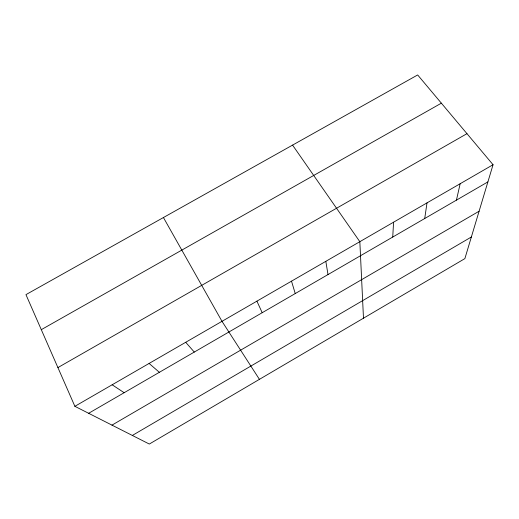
<?xml version="1.0" encoding="UTF-8"?>
<svg xmlns="http://www.w3.org/2000/svg" width="519" height="519" viewBox="0 0 519 519"><rect width="100%" height="100%" fill="white"/><g stroke="black" fill="none" stroke-linecap="round" stroke-linejoin="round"><path stroke-width="0.78" d="M392.74 237.053L393.564 222.203M424.717 218.518L427.007 202.884M456.435 200.139L460.165 183.726M493.05 164.724L464.875 258.611L149.316 444.05L74.879 406.319L25.95 294.636L417.665 74.95L493.05 164.724L74.879 406.319M132.351 435.447L471.362 237.001M111.981 425.126L479.095 211.22M88.645 413.293L487.892 181.903M57.914 367.588L466.97 133.668M41.299 329.662L441.371 103.177M112.162 384.78L124.158 392.708M149.102 363.436L159.372 372.305M185.711 342.287L194.281 352.07M292.567 145.112L359.836 241.692L363.482 318.199M259.422 379.344L221.996 321.326L163.433 217.532M256.905 301.156L262.199 312.71M291.509 281.162L295.24 293.559M325.822 261.342L328.008 274.57"/></g></svg>
